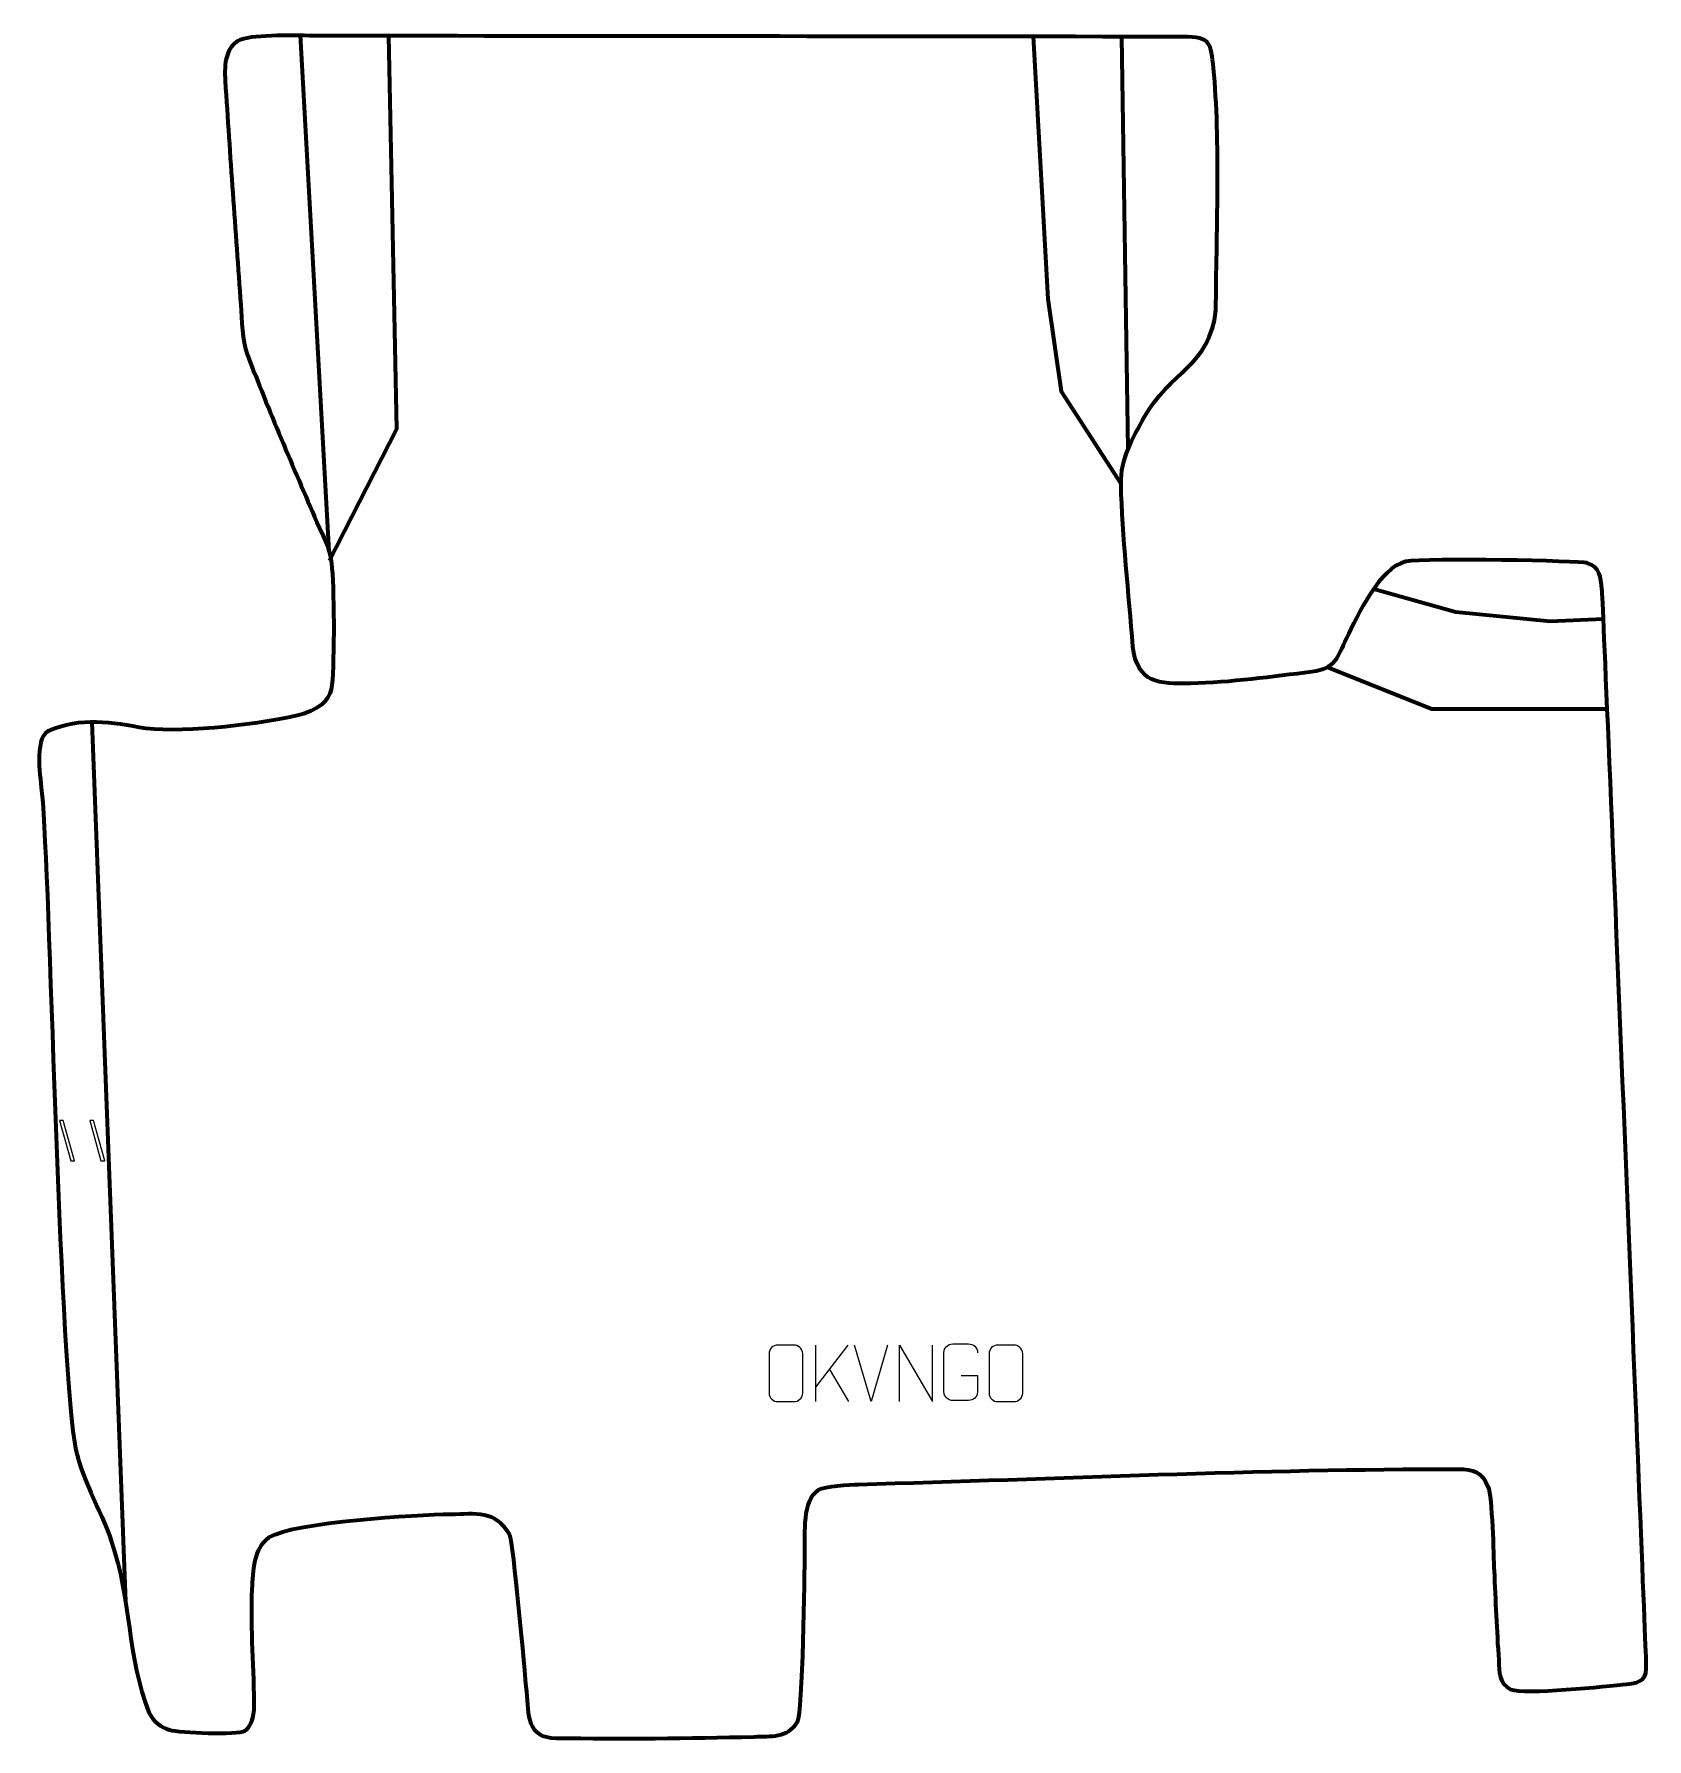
# Model space of a CAD drawing. Header units: millimetres. Extents: x 1179 to 1891, y -20 to 731.
import ezdxf

# ---------------------------------------------------------------- set-up
doc = ezdxf.new("R2010")
doc.units = ezdxf.units.MM
doc.header["$MEASUREMENT"] = 0
doc.layers.add('layer 2', color=7, linetype='Continuous')
doc.layers.add('layer 3', color=7, linetype='Continuous')

msp = doc.modelspace()

# ---------------------------------------------------------------- linework, layer by layer
at = {"layer": 'layer 2', "color": 140, "lineweight": 158}
for points in [[(1309.5256, 503.4781), (1309.5256, 503.4781), (1296.9567, 730.7966), (1296.9567, 730.7966)], [(1661.7978, 548.4799), (1661.7978, 548.4799), (1659.0456, 730.2831), (1659.0456, 730.2831)], [(1204.9235, 428.026), (1204.9235, 428.026), (1219.708, 40.1937), (1219.708, 40.1937)]]:
    msp.add_open_spline(points, degree=3, dxfattribs=at)
for points, knots in [([(1309.7018, 499.2727), (1309.7018, 499.2727), (1339.3512, 557.364), (1339.3512, 557.364), (1339.3512, 557.364), (1339.3512, 557.364), (1335.8639, 730.6404), (1335.8639, 730.6404)], [0, 0, 0, 0, 0.33333333, 0.33333333, 0.33333333, 0.33333333, 1, 1, 1, 1]), ([(1620.0115, 730.3359), (1620.0115, 730.3359), (1626.4515, 614.6494), (1626.4515, 614.6494), (1626.4515, 614.6494), (1626.4515, 614.6494), (1632.3545, 573.8648), (1632.3545, 573.8648), (1632.3545, 573.8648), (1632.3545, 573.8648), (1658.7037, 532.9392), (1658.7037, 532.9392)], [0, 0, 0, 0, 0.25, 0.25, 0.25, 0.25, 0.5, 0.5, 0.5, 0.5, 1, 1, 1, 1]), ([(1770.0775, 486.7833), (1770.0775, 486.7833), (1806.2253, 476.5988), (1806.2253, 476.5988), (1806.2253, 476.5988), (1806.2253, 476.5988), (1847.9491, 472.5739), (1847.9491, 472.5739), (1847.9491, 472.5739), (1847.9491, 472.5739), (1871.3756, 473.6218), (1871.3756, 473.6218)], [0, 0, 0, 0, 0.25, 0.25, 0.25, 0.25, 0.5, 0.5, 0.5, 0.5, 1, 1, 1, 1]), ([(1749.6894, 452.2212), (1749.6894, 452.2212), (1795.7611, 433.9363), (1795.7611, 433.9363), (1795.7611, 433.9363), (1795.7611, 433.9363), (1873.0852, 433.8929), (1873.0852, 433.8929)], [0, 0, 0, 0, 0.33333333, 0.33333333, 0.33333333, 0.33333333, 1, 1, 1, 1])]:
    msp.add_open_spline(points, degree=3, knots=knots, dxfattribs=at)
at = {"layer": 'layer 2', "color": 142}
for points in [[(1195.6068, 234.5613), (1195.6068, 234.5613), (1190.646, 252.2956), (1190.646, 252.2956), (1190.646, 252.2956), (1190.646, 252.2956), (1192.3315, 252.2956), (1192.3315, 252.2956), (1192.3315, 252.2956), (1192.3315, 252.2956), (1197.2924, 234.5613), (1197.2924, 234.5613), (1197.2924, 234.5613), (1197.2924, 234.5613), (1195.6068, 234.5613), (1195.6068, 234.5613)], [(1208.9236, 234.5613), (1208.9236, 234.5613), (1203.9628, 252.2956), (1203.9628, 252.2956), (1203.9628, 252.2956), (1203.9628, 252.2956), (1205.6483, 252.2956), (1205.6483, 252.2956), (1205.6483, 252.2956), (1205.6483, 252.2956), (1210.6092, 234.5613), (1210.6092, 234.5613), (1210.6092, 234.5613), (1210.6092, 234.5613), (1208.9236, 234.5613), (1208.9236, 234.5613)]]:
    msp.add_open_spline(points, degree=3, knots=[0, 0, 0, 0, 0.2, 0.2, 0.2, 0.2, 0.4, 0.4, 0.4, 0.4, 0.6, 0.6, 0.6, 0.6, 1, 1, 1, 1], dxfattribs=at)
at = {"layer": 'layer 3', "color": 242, "lineweight": 158}
msp.add_open_spline([(1890.2978, 12.9072), (1890.5542, 5.9617), (1888.5556, 4.5997), (1881.604, 3.8031), (1881.604, 3.8031), (1873.3376, 2.8969), (1835.9672, -1.0103), (1830.6028, 1.4845), (1830.6028, 1.4845), (1825.0272, 4.0774), (1825.603, 9.058), (1825.2321, 14.303), (1825.2321, 14.303), (1824.3014, 27.4652), (1823.8378, 40.6281), (1823.1808, 53.8031), (1823.1808, 53.8031), (1822.8607, 60.6128), (1822.4459, 86.43), (1820.449, 90.9454), (1820.449, 90.9454), (1817.5161, 97.5775), (1814.3113, 98.5975), (1807.3085, 98.6072), (1807.3085, 98.6072), (1720.3201, 98.7277), (1630.0231, 94.2718), (1542.7583, 91.881), (1542.7583, 91.881), (1539.2737, 91.7321), (1527.8791, 91.1716), (1525.3643, 89.5136), (1525.3643, 89.5136), (1517.998, 84.6574), (1519.5075, 70.2981), (1519.3174, 62.4087), (1519.3174, 62.4087), (1519.0939, 52.4051), (1518.4852, -8.8242), (1516.0735, -12.8254), (1516.0735, -12.8254), (1511.7124, -20.0607), (1504.2076, -19.1704), (1496.8877, -19.3755), (1496.8877, -19.3755), (1468.2383, -20.1776), (1438.418, -20.3576), (1409.791, -19.9932), (1409.791, -19.9932), (1396.3222, -19.8216), (1397.5843, -9.9923), (1396.5314, 0.5205), (1396.5314, 0.5205), (1395.6618, 9.3934), (1390.6057, 66.451), (1389.0987, 69.5843), (1389.0987, 69.5843), (1382.5426, 80.9316), (1374.5201, 78.9271), (1362.9337, 78.766), (1362.9337, 78.766), (1348.4182, 78.5644), (1294.275, 75.4284), (1283.1539, 68.6204), (1283.1539, 68.6204), (1276.2246, 63.6558), (1276.0887, 53.5451), (1275.6297, 45.851), (1275.6297, 45.851), (1274.7665, 27.7002), (1276.5799, 10.3056), (1276.4923, -7.6392), (1276.4923, -7.6392), (1275.7579, -12.8249), (1274.3978, -15.4519), (1272.3888, -16.7293), (1272.3888, -16.7293), (1269.3675, -18.6505), (1243.3759, -17.6789), (1239.1949, -16.3859), (1239.1949, -16.3859), (1235.3548, -15.1983), (1232.0688, -12.9453), (1230.0563, -8.7651), (1230.0563, -8.7651), (1220.5378, 15.5306), (1222.0736, 41.5436), (1213.6452, 66.5071), (1213.6452, 66.5071), (1208.6136, 81.41), (1199.6204, 95.2124), (1197.231, 110.6221), (1197.231, 110.6221), (1190.1066, 156.5694), (1186.4719, 358.9385), (1182.8876, 396.5128), (1182.8876, 396.5128), (1182.3139, 402.5265), (1179.4471, 420.441), (1185.3993, 423.895), (1185.3993, 423.895), (1200.3673, 430.4576), (1213.3583, 427.8684), (1228.6892, 425.2336), (1228.6892, 425.2336), (1247.2843, 423.1805), (1280.1167, 427.0636), (1298.4053, 431.679), (1298.4053, 431.679), (1307.5777, 434.9804), (1310.1874, 438.9805), (1310.7504, 444.4197), (1310.7504, 444.4197), (1311.8971, 455.4985), (1311.7698, 488.277), (1310.5848, 498.0595), (1310.5848, 498.0595), (1309.6461, 505.8097), (1307.1479, 509.297), (1304.1171, 516.2007), (1304.1171, 516.2007), (1293.6894, 540.6137), (1282.8475, 565.4767), (1273.4063, 590.2587), (1273.4063, 590.2587), (1271.1241, 596.2493), (1271.0614, 605.454), (1270.5837, 612.0147), (1270.5837, 612.0147), (1268.1883, 644.9177), (1265.8193, 677.9282), (1263.6956, 710.8435), (1263.6956, 710.8435), (1263.2482, 717.7786), (1263.6245, 727.2808), (1271.7795, 729.3606), (1271.7795, 729.3606), (1279.9393, 731.4414), (1297.7408, 730.7083), (1306.849, 730.673), (1306.849, 730.673), (1433.2458, 730.5266), (1559.6449, 730.4377), (1686.0414, 730.243), (1686.0414, 730.243), (1698.5011, 730.2239), (1698.3167, 727.4602), (1699.4505, 716.2861), (1699.4505, 716.2861), (1702.5849, 685.4014), (1700.7114, 641.4636), (1700.5102, 609.6784), (1700.5102, 609.6784), (1697.9967, 585.0721), (1679.8998, 582.2588), (1669.071, 562.6752), (1669.071, 562.6752), (1663.6613, 552.8917), (1658.4884, 544.3872), (1658.7037, 532.9392), (1658.7037, 532.9392), (1659.135, 510.0091), (1662.2028, 484.4632), (1663.9381, 461.3775), (1663.9381, 461.3775), (1665.7535, 445.1504), (1675.3344, 444.8013), (1689.4084, 445.0476), (1689.4084, 445.0476), (1706.7993, 445.4665), (1725.4951, 448.1684), (1742.89, 450.1417), (1742.89, 450.1417), (1753.4982, 451.8048), (1753.7137, 456.1692), (1758.1315, 465.0667), (1758.1315, 465.0667), (1762.9366, 474.8173), (1772.7665, 496.4697), (1784.2757, 498.8105), (1784.2757, 498.8105), (1793.1072, 500.6069), (1861.3691, 499.0639), (1864.0423, 498.2352), (1864.0423, 498.2352), (1870.1017, 496.357), (1870.0653, 492.1324), (1870.737, 486.6059), (1870.737, 486.6059), (1871.4088, 481.0795), (1890.2978, 12.9072), (1890.2978, 12.9072)], degree=3, knots=[0, 0, 0, 0, 0.02040816, 0.02040816, 0.02040816, 0.02040816, 0.04081633, 0.04081633, 0.04081633, 0.04081633, 0.06122449, 0.06122449, 0.06122449, 0.06122449, 0.08163265, 0.08163265, 0.08163265, 0.08163265, 0.10204082, 0.10204082, 0.10204082, 0.10204082, 0.12244898, 0.12244898, 0.12244898, 0.12244898, 0.14285714, 0.14285714, 0.14285714, 0.14285714, 0.16326531, 0.16326531, 0.16326531, 0.16326531, 0.18367347, 0.18367347, 0.18367347, 0.18367347, 0.20408163, 0.20408163, 0.20408163, 0.20408163, 0.2244898, 0.2244898, 0.2244898, 0.2244898, 0.24489796, 0.24489796, 0.24489796, 0.24489796, 0.26530612, 0.26530612, 0.26530612, 0.26530612, 0.28571429, 0.28571429, 0.28571429, 0.28571429, 0.30612245, 0.30612245, 0.30612245, 0.30612245, 0.32653061, 0.32653061, 0.32653061, 0.32653061, 0.34693878, 0.34693878, 0.34693878, 0.34693878, 0.36734694, 0.36734694, 0.36734694, 0.36734694, 0.3877551, 0.3877551, 0.3877551, 0.3877551, 0.40816327, 0.40816327, 0.40816327, 0.40816327, 0.42857143, 0.42857143, 0.42857143, 0.42857143, 0.44897959, 0.44897959, 0.44897959, 0.44897959, 0.46938776, 0.46938776, 0.46938776, 0.46938776, 0.48979592, 0.48979592, 0.48979592, 0.48979592, 0.51020408, 0.51020408, 0.51020408, 0.51020408, 0.53061224, 0.53061224, 0.53061224, 0.53061224, 0.55102041, 0.55102041, 0.55102041, 0.55102041, 0.57142857, 0.57142857, 0.57142857, 0.57142857, 0.59183673, 0.59183673, 0.59183673, 0.59183673, 0.6122449, 0.6122449, 0.6122449, 0.6122449, 0.63265306, 0.63265306, 0.63265306, 0.63265306, 0.65306122, 0.65306122, 0.65306122, 0.65306122, 0.67346939, 0.67346939, 0.67346939, 0.67346939, 0.69387755, 0.69387755, 0.69387755, 0.69387755, 0.71428571, 0.71428571, 0.71428571, 0.71428571, 0.73469388, 0.73469388, 0.73469388, 0.73469388, 0.75510204, 0.75510204, 0.75510204, 0.75510204, 0.7755102, 0.7755102, 0.7755102, 0.7755102, 0.79591837, 0.79591837, 0.79591837, 0.79591837, 0.81632653, 0.81632653, 0.81632653, 0.81632653, 0.83673469, 0.83673469, 0.83673469, 0.83673469, 0.85714286, 0.85714286, 0.85714286, 0.85714286, 0.87755102, 0.87755102, 0.87755102, 0.87755102, 0.89795918, 0.89795918, 0.89795918, 0.89795918, 0.91836735, 0.91836735, 0.91836735, 0.91836735, 0.93877551, 0.93877551, 0.93877551, 0.93877551, 0.95918367, 0.95918367, 0.95918367, 0.95918367, 1, 1, 1, 1], dxfattribs=at)
at = {"layer": 'layer 3', "color": 250, "lineweight": 9}
for points, knots in [([(1507.3942, 153.3167), (1509.7199, 153.3167), (1512.046, 153.3167), (1514.3721, 153.3167), (1514.3721, 153.3167), (1516.3187, 153.3523), (1518.3101, 151.8607), (1518.3368, 149.4231), (1518.3368, 149.4231), (1518.3364, 143.6762), (1518.3364, 137.9289), (1518.3368, 132.1812), (1518.3368, 132.1812), (1518.197, 129.8578), (1516.5198, 128.3782), (1514.3721, 128.3674), (1514.3721, 128.3674), (1512.0402, 128.3678), (1509.7083, 128.3678), (1507.3768, 128.3674), (1507.3768, 128.3674), (1505.4518, 128.262), (1503.4797, 130.1465), (1503.4909, 132.1638), (1503.4909, 132.1638), (1503.4912, 137.9339), (1503.4912, 143.7036), (1503.4909, 149.4729), (1503.4909, 149.4729), (1503.4951, 151.611), (1505.2418, 153.3302), (1507.3942, 153.3167)], [0, 0, 0, 0, 0.11111111, 0.11111111, 0.11111111, 0.11111111, 0.22222222, 0.22222222, 0.22222222, 0.22222222, 0.33333333, 0.33333333, 0.33333333, 0.33333333, 0.44444444, 0.44444444, 0.44444444, 0.44444444, 0.55555556, 0.55555556, 0.55555556, 0.55555556, 0.66666667, 0.66666667, 0.66666667, 0.66666667, 0.77777778, 0.77777778, 0.77777778, 0.77777778, 1, 1, 1, 1]), ([(1560.9429, 128.3926), (1560.9429, 128.3926), (1560.9429, 153.3461), (1560.9429, 153.3461), (1560.9429, 153.3461), (1560.9429, 153.3461), (1575.5977, 128.3926), (1575.5977, 128.3926), (1575.5977, 128.3926), (1575.5977, 128.3926), (1575.5977, 153.3461), (1575.5977, 153.3461)], [0, 0, 0, 0, 0.25, 0.25, 0.25, 0.25, 0.5, 0.5, 0.5, 0.5, 1, 1, 1, 1]), ([(1588.2703, 139.8693), (1588.2703, 139.8693), (1595.4384, 139.8693), (1595.4384, 139.8693), (1595.4384, 139.8693), (1595.4384, 139.8693), (1595.4384, 132.7012), (1595.4384, 132.7012), (1595.4384, 132.7012), (1595.2987, 130.3778), (1593.6215, 128.8982), (1591.4737, 128.8874), (1591.4737, 128.8874), (1589.1419, 128.8878), (1586.8099, 128.8878), (1584.4784, 128.8874), (1584.4784, 128.8874), (1582.5535, 128.782), (1580.5813, 130.6665), (1580.5925, 132.6838), (1580.5925, 132.6838), (1580.5929, 138.4539), (1580.5929, 144.2236), (1580.5925, 149.9929), (1580.5925, 149.9929), (1580.5967, 152.131), (1582.3435, 153.8502), (1584.4958, 153.8368), (1584.4958, 153.8368), (1586.8215, 153.8368), (1589.1476, 153.8368), (1591.4737, 153.8368), (1591.4737, 153.8368), (1593.4204, 153.8722), (1595.4118, 152.3807), (1595.4384, 149.943)], [0, 0, 0, 0, 0.1, 0.1, 0.1, 0.1, 0.2, 0.2, 0.2, 0.2, 0.3, 0.3, 0.3, 0.3, 0.4, 0.4, 0.4, 0.4, 0.5, 0.5, 0.5, 0.5, 0.6, 0.6, 0.6, 0.6, 0.7, 0.7, 0.7, 0.7, 0.8, 0.8, 0.8, 0.8, 1, 1, 1, 1]), ([(1604.3942, 153.3167), (1606.7199, 153.3167), (1609.046, 153.3167), (1611.3721, 153.3167), (1611.3721, 153.3167), (1613.3187, 153.3523), (1615.3101, 151.8607), (1615.3368, 149.4231), (1615.3368, 149.4231), (1615.3364, 143.6762), (1615.3364, 137.9289), (1615.3368, 132.1812), (1615.3368, 132.1812), (1615.197, 129.8578), (1613.5198, 128.3782), (1611.3721, 128.3674), (1611.3721, 128.3674), (1609.0402, 128.3678), (1606.7083, 128.3678), (1604.3768, 128.3674), (1604.3768, 128.3674), (1602.4518, 128.262), (1600.4797, 130.1465), (1600.4909, 132.1638), (1600.4909, 132.1638), (1600.4912, 137.9339), (1600.4912, 143.7036), (1600.4909, 149.4729), (1600.4909, 149.4729), (1600.4951, 151.611), (1602.2418, 153.3302), (1604.3942, 153.3167)], [0, 0, 0, 0, 0.11111111, 0.11111111, 0.11111111, 0.11111111, 0.22222222, 0.22222222, 0.22222222, 0.22222222, 0.33333333, 0.33333333, 0.33333333, 0.33333333, 0.44444444, 0.44444444, 0.44444444, 0.44444444, 0.55555556, 0.55555556, 0.55555556, 0.55555556, 0.66666667, 0.66666667, 0.66666667, 0.66666667, 0.77777778, 0.77777778, 0.77777778, 0.77777778, 1, 1, 1, 1])]:
    msp.add_open_spline(points, degree=3, knots=knots, dxfattribs=at)
for points in [[(1523.9195, 153.3461), (1523.9195, 153.3461), (1523.9195, 128.3925), (1523.9195, 128.3925)], [(1538.2957, 153.3461), (1538.2957, 153.3461), (1523.9195, 134.7064), (1523.9195, 134.7064)], [(1548.4723, 128.3637), (1548.4723, 128.3637), (1541.1505, 153.3173), (1541.1505, 153.3173)], [(1555.7942, 153.3173), (1555.7942, 153.3173), (1548.4724, 128.3637), (1548.4724, 128.3637)], [(1538.621, 128.4883), (1538.621, 128.4883), (1530.1505, 142.8019), (1530.1505, 142.8019)]]:
    msp.add_open_spline(points, degree=3, dxfattribs=at)

doc.saveas('drawing.dxf')
